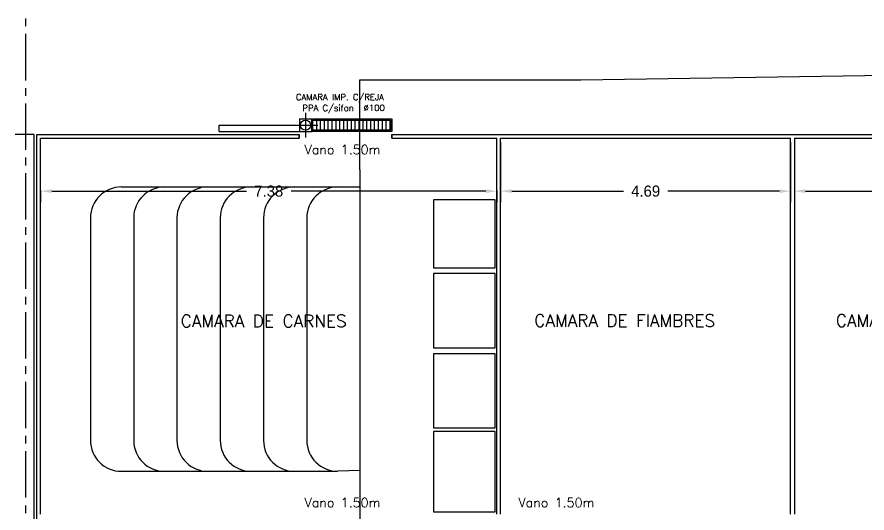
# Model space of a CAD drawing. Header units: metres. Extents: x 95 to 486, y 2972 to 3465.
# Drawn here: x 186.06 to 199.8, y 3416.4 to 3424.42 of the extents above; entities that cross this region are included whole.
import ezdxf
from ezdxf.enums import TextEntityAlignment as Align

# ---------------------------------------------------------------- set-up
doc = ezdxf.new("R2010")
doc.units = ezdxf.units.M
doc.linetypes.add('CENTER2', pattern=[1.125, 0.75, -0.125, 0.125, -0.125])
doc.linetypes.add('DASHDOT2', pattern=[0.5, 0.25, -0.125, 0, -0.125])
for name, color, linetype in [('0_CAMARAS', 4, 'Continuous'), ('0_LINEAS-MEDIANERAS', 1, 'DASHDOT2'), ('0_MUROS', 7, 'Continuous'), ('C_COTAS', 5, 'Continuous'), ('E_EQUIPAMIENTO', 1, 'Continuous'), ('I_DESAGUES', 224, 'Continuous'), ('T_TEXTOS', 3, 'Continuous'), ('T_TEXTOS-EQUIPAMIENTO', 5, 'Continuous')]:
    doc.layers.add(name, color=color, linetype=linetype)
doc.styles.add('ROMANS', font='romans.shx', dxfattribs={"width": 0.8, "height": 0.15})
doc.dimstyles.new('STANDARD$0', dxfattribs={"dimtxt": 0.2, "dimasz": 0.18, "dimexe": 0.18, "dimexo": 0.0625, "dimgap": 0.09, "dimtad": 0, "dimzin": 0, "dimdsep": 46, "dimtxsty": 'ROMANS', "dimblk": 'OBLIQUE', "dimsah": 1, "dimcen": 0.09, "dimse1": 1, "dimse2": 1, "dimadec": 0, "dimazin": 0, "dimtfac": 1, "dimtofl": 0, "dimtmove": 0, "dimatfit": 3, "dimldrblk": 'OBLIQUE', "dimfxl": 1, "dimtolj": 1, "dimtzin": 0, "dimarcsym": 0})

# ---------------------------------------------------------------- blocks, each defined once
blk = doc.blocks.new('*D257')
at = {"layer": 'C_COTAS', "color": 0, "lineweight": -2, "transparency": 16777216}
for p, q in [((186.44, 3421.617), (186.44, 3421.427)), ((186.62, 3421.607), (189.77, 3421.607)), ((193.64, 3421.607), (190.49, 3421.607)), ((193.82, 3421.617), (193.82, 3421.427))]:
    blk.add_line(p, q, dxfattribs=at)
at = {"layer": 'C_COTAS', "color": 0, "transparency": 16777216}
for points in [[(186.62, 3421.637), (186.62, 3421.577), (186.44, 3421.607)], [(193.64, 3421.637), (193.64, 3421.577), (193.82, 3421.607)]]:
    blk.add_solid(points, dxfattribs=at)
at = {"layer": 'DEFPOINTS', "color": 0, "transparency": 16777216}
for p in [(186.44, 3421.679), (193.82, 3421.679), (193.82, 3421.607)]:
    blk.add_point(p, dxfattribs=at)
at = {"layer": 'C_COTAS', "color": 0, "transparency": 16777216, "insert": (190.13, 3421.607), "char_height": 0.18, "attachment_point": 5}
blk.add_mtext('\\A1;7.38', dxfattribs=at)
blk = doc.blocks.new('*D258')
at = {"layer": 'C_COTAS', "color": 0, "lineweight": -2, "transparency": 16777216}
for p, q in [((193.88, 3422.402), (193.88, 3421.427)), ((198.57, 3422.402), (198.57, 3421.427)), ((194.06, 3421.607), (195.865, 3421.607)), ((198.39, 3421.607), (196.585, 3421.607))]:
    blk.add_line(p, q, dxfattribs=at)
at = {"layer": 'C_COTAS', "color": 0, "transparency": 16777216}
for points in [[(194.06, 3421.637), (194.06, 3421.577), (193.88, 3421.607)], [(198.39, 3421.637), (198.39, 3421.577), (198.57, 3421.607)]]:
    blk.add_solid(points, dxfattribs=at)
at = {"layer": 'DEFPOINTS', "color": 0, "transparency": 16777216}
for p in [(193.88, 3422.464), (198.57, 3422.464), (198.57, 3421.607)]:
    blk.add_point(p, dxfattribs=at)
at = {"layer": 'C_COTAS', "color": 0, "transparency": 16777216, "insert": (196.225, 3421.607), "char_height": 0.18, "attachment_point": 5}
blk.add_mtext('\\A1;4.69', dxfattribs=at)
blk = doc.blocks.new('*D259')
at = {"layer": 'C_COTAS', "color": 0, "lineweight": -2, "transparency": 16777216}
for p, q in [((198.63, 3422.402), (198.63, 3421.427)), ((203.32, 3422.402), (203.32, 3421.427)), ((198.81, 3421.607), (200.615, 3421.607)), ((203.14, 3421.607), (201.335, 3421.607))]:
    blk.add_line(p, q, dxfattribs=at)
at = {"layer": 'C_COTAS', "color": 0, "transparency": 16777216}
for points in [[(198.81, 3421.637), (198.81, 3421.577), (198.63, 3421.607)], [(203.14, 3421.637), (203.14, 3421.577), (203.32, 3421.607)]]:
    blk.add_solid(points, dxfattribs=at)
at = {"layer": 'DEFPOINTS', "color": 0, "transparency": 16777216}
for p in [(198.63, 3422.464), (203.32, 3422.464), (203.32, 3421.607)]:
    blk.add_point(p, dxfattribs=at)
at = {"layer": 'C_COTAS', "color": 0, "transparency": 16777216, "insert": (200.975, 3421.607), "char_height": 0.18, "attachment_point": 5}
blk.add_mtext('\\A1;4.69', dxfattribs=at)

msp = doc.modelspace()

# ---------------------------------------------------------------- linework, layer by layer
at = {"layer": '0_CAMARAS', "color": 5}
for p, q in [((195.1773, 3423.4092), (215.3843, 3423.7092)), ((191.6041, 3421.9495), (191.6041, 3423.4092)), ((191.6041, 3423.4092), (195.1773, 3423.4092)), ((191.6041, 3421.9495), (191.6041, 3417.3618)), ((187.7456, 3421.6749), (191.2456, 3421.6749)), ((191.2456, 3421.6749), (191.6041, 3421.6749)), ((187.2456, 3421.1749), (187.2456, 3417.5749)), ((187.9456, 3421.1749), (187.9456, 3417.5749)), ((188.6456, 3421.1749), (188.6456, 3417.5749)), ((189.3456, 3421.1749), (189.3456, 3417.5749)), ((190.0456, 3421.1749), (190.0456, 3417.5749)), ((190.7456, 3421.1749), (190.7456, 3417.5749)), ((191.6041, 3417.3618), (191.6041, 3415.417)), ((187.7456, 3417.0749), (191.2456, 3417.0749)), ((191.6041, 3417.0872), (191.2456, 3417.0749))]:
    msp.add_line(p, q, dxfattribs=at)
at = {"layer": '0_CAMARAS'}
for p, q in [((189.3299, 3422.6745), (190.8299, 3422.6745)), ((189.3299, 3422.5745), (189.3299, 3422.6745)), ((190.8299, 3422.5745), (190.8299, 3422.6745)), ((189.3299, 3422.5745), (190.8299, 3422.5745)), ((186.3799, 3422.5245), (190.6199, 3422.5245)), ((186.3799, 3415.5245), (186.3799, 3422.5245)), ((186.4399, 3422.4645), (190.6199, 3422.4645)), ((186.4399, 3416.3845), (186.4399, 3422.4645)), ((190.6199, 3422.5245), (190.6199, 3422.4645)), ((190.6199, 3422.4645), (190.6199, 3422.5245)), ((192.1199, 3422.5245), (192.1199, 3422.4645)), ((192.1199, 3422.4645), (192.1199, 3422.5245)), ((192.1199, 3422.5245), (201.6199, 3422.5245)), ((192.1199, 3422.4645), (193.8199, 3422.4645)), ((192.1199, 3422.4645), (193.8199, 3422.4645)), ((193.8199, 3416.3845), (193.8199, 3422.4645)), ((193.8799, 3416.3845), (193.8799, 3422.4645)), ((193.8799, 3422.4645), (198.5699, 3422.4645)), ((198.5699, 3416.3845), (198.5699, 3422.4645)), ((198.6299, 3422.4645), (198.6299, 3416.3845)), ((198.6299, 3422.4645), (201.6199, 3422.4645))]:
    msp.add_line(p, q, dxfattribs=at)
at = {"layer": '0_CAMARAS', "color": 5}
for centre, start, end in [((187.7456, 3421.1749), 90, 180), ((188.4456, 3421.1749), 90, 180), ((189.1456, 3421.1749), 90, 180), ((189.8456, 3421.1749), 90, 180), ((190.5456, 3421.1749), 90, 180), ((191.2456, 3421.1749), 90, 180), ((187.7456, 3417.5749), 180, 270), ((188.4456, 3417.5749), 180, 270), ((189.1456, 3417.5749), 180, 270), ((189.8456, 3417.5749), 180, 270), ((190.5456, 3417.5749), 180, 270), ((191.2456, 3417.5749), 180, 270)]:
    msp.add_arc(centre, 0.5, start, end, dxfattribs=at)
at = {"layer": '0_LINEAS-MEDIANERAS', "linetype": 'CENTER2'}
msp.add_line((186.2036, 3415.5245), (186.2036, 3429.9145), dxfattribs=at)
at = {"layer": '0_MUROS'}
for q in [(186.0286, 3422.5245), (186.3327, 3415.5245)]:
    msp.add_line((186.3294, 3422.5245), q, dxfattribs=at)
at = {"layer": 'E_EQUIPAMIENTO'}
for points in [[(193.7919, 3420.3686), (193.7919, 3421.4686), (192.7919, 3421.4686), (192.7919, 3420.3686)], [(193.7919, 3419.0727), (193.7919, 3420.2727), (192.7919, 3420.2727), (192.7919, 3419.0727)], [(193.7919, 3417.7768), (193.7919, 3418.9768), (192.7919, 3418.9768), (192.7919, 3417.7768)], [(193.7919, 3416.4171), (193.7919, 3417.7171), (192.7919, 3417.7171), (192.7919, 3416.4171)]]:
    msp.add_lwpolyline(points, close=True, dxfattribs=at)
at = {"layer": 'I_DESAGUES'}
for p, q in [((190.7249, 3422.8745), (190.7249, 3422.4745)), ((190.5249, 3422.6745), (190.9249, 3422.6745)), ((190.6249, 3422.7745), (190.6249, 3422.5745)), ((190.6249, 3422.7745), (190.8249, 3422.7745)), ((190.8249, 3422.7745), (192.1199, 3422.7745)), ((190.8249, 3422.5745), (190.8249, 3422.7745)), ((190.8249, 3422.5745), (190.8249, 3422.7745)), ((190.8449, 3422.7545), (192.0999, 3422.7545)), ((190.8449, 3422.5945), (190.8449, 3422.7545)), ((190.9051, 3422.5945), (190.9051, 3422.7545)), ((190.9676, 3422.5945), (190.9676, 3422.7545)), ((191.0301, 3422.5945), (191.0301, 3422.7545)), ((191.0926, 3422.5945), (191.0926, 3422.7545)), ((191.1551, 3422.5945), (191.1551, 3422.7545)), ((191.2176, 3422.5945), (191.2176, 3422.7545)), ((191.2801, 3422.5945), (191.2801, 3422.7545)), ((191.3426, 3422.5945), (191.3426, 3422.7545)), ((191.4051, 3422.5945), (191.4051, 3422.7545)), ((191.4676, 3422.5945), (191.4676, 3422.7545)), ((191.5301, 3422.5945), (191.5301, 3422.7545)), ((191.5926, 3422.5945), (191.5926, 3422.7545)), ((191.6551, 3422.5945), (191.6551, 3422.7545)), ((191.7176, 3422.5945), (191.7176, 3422.7545)), ((191.7801, 3422.5945), (191.7801, 3422.7545)), ((191.8426, 3422.5945), (191.8426, 3422.7545)), ((191.9051, 3422.5945), (191.9051, 3422.7545)), ((191.9676, 3422.5945), (191.9676, 3422.7545)), ((192.0301, 3422.5945), (192.0301, 3422.7545)), ((192.0926, 3422.5945), (192.0926, 3422.7545)), ((192.0999, 3422.7545), (192.0999, 3422.5945)), ((192.1199, 3422.7745), (192.1199, 3422.5745)), ((190.6249, 3422.5745), (190.8249, 3422.5745)), ((192.1199, 3422.5745), (190.8249, 3422.5745)), ((192.0999, 3422.5945), (190.8449, 3422.5945))]:
    msp.add_line(p, q, dxfattribs=at)
msp.add_circle((190.7249, 3422.6745), 0.0833, dxfattribs=at)

# ---------------------------------------------------------------- texts
at = {"layer": 'I_DESAGUES', "style": 'ROMANS'}
for s, p in [('CAMARA IMP. C/REJA', (190.5692, 3423.0787)), ('PPA C/sifon', (190.6739, 3422.9034)), ('%%c100', (191.6641, 3422.9048))]:
    msp.add_text(s, height=0.1, dxfattribs=at).set_placement(p)
at = {"layer": 'T_TEXTOS', "style": 'ROMANS'}
for s, p in [('CAMARA DE CARNES', (188.7061, 3419.4072)), ('CAMARA DE FIAMBRES', (194.4247, 3419.4144)), ('CAMARA DE LACTEOS', (199.3009, 3419.4144))]:
    msp.add_text(s, height=0.2, dxfattribs=at).set_placement(p)
at = {"layer": 'T_TEXTOS-EQUIPAMIENTO', "style": 'ROMANS'}
for p in [(191.3234, 3422.2796), (191.3234, 3416.5693), (191.3234, 3416.5693), (194.7834, 3416.5693)]:
    msp.add_text('Vano 1.50m', height=0.15, dxfattribs=at).set_placement(p, align=Align.MIDDLE_CENTER)

# ---------------------------------------------------------------- dimensions: what is measured, and where the dimension line sits
at = {"layer": 'C_COTAS'}
for base, p1, p2, picture, middle in [((198.5699, 3421.6074), (193.8799, 3422.4645), (198.5699, 3422.4645), '*D258', (196.2249, 3421.6074)), ((203.3199, 3421.6074), (198.6299, 3422.4645), (203.3199, 3422.4645), '*D259', (200.9749, 3421.6074)), ((193.8199, 3421.6074), (186.4399, 3421.6792), (193.8199, 3421.6792), '*D257', (190.1299, 3421.6074))]:
    dim = msp.add_linear_dim(base=base, p1=p1, p2=p2, dimstyle='STANDARD$0', override={"dimtxt": 0.18, "dimtxsty": 'Standard', "dimsah": 0, "dimse1": 0, "dimse2": 0}, dxfattribs=at)
    dim.commit()
    dim.dimension.update_dxf_attribs({"geometry": picture, "text_midpoint": middle})

doc.saveas('drawing.dxf')
